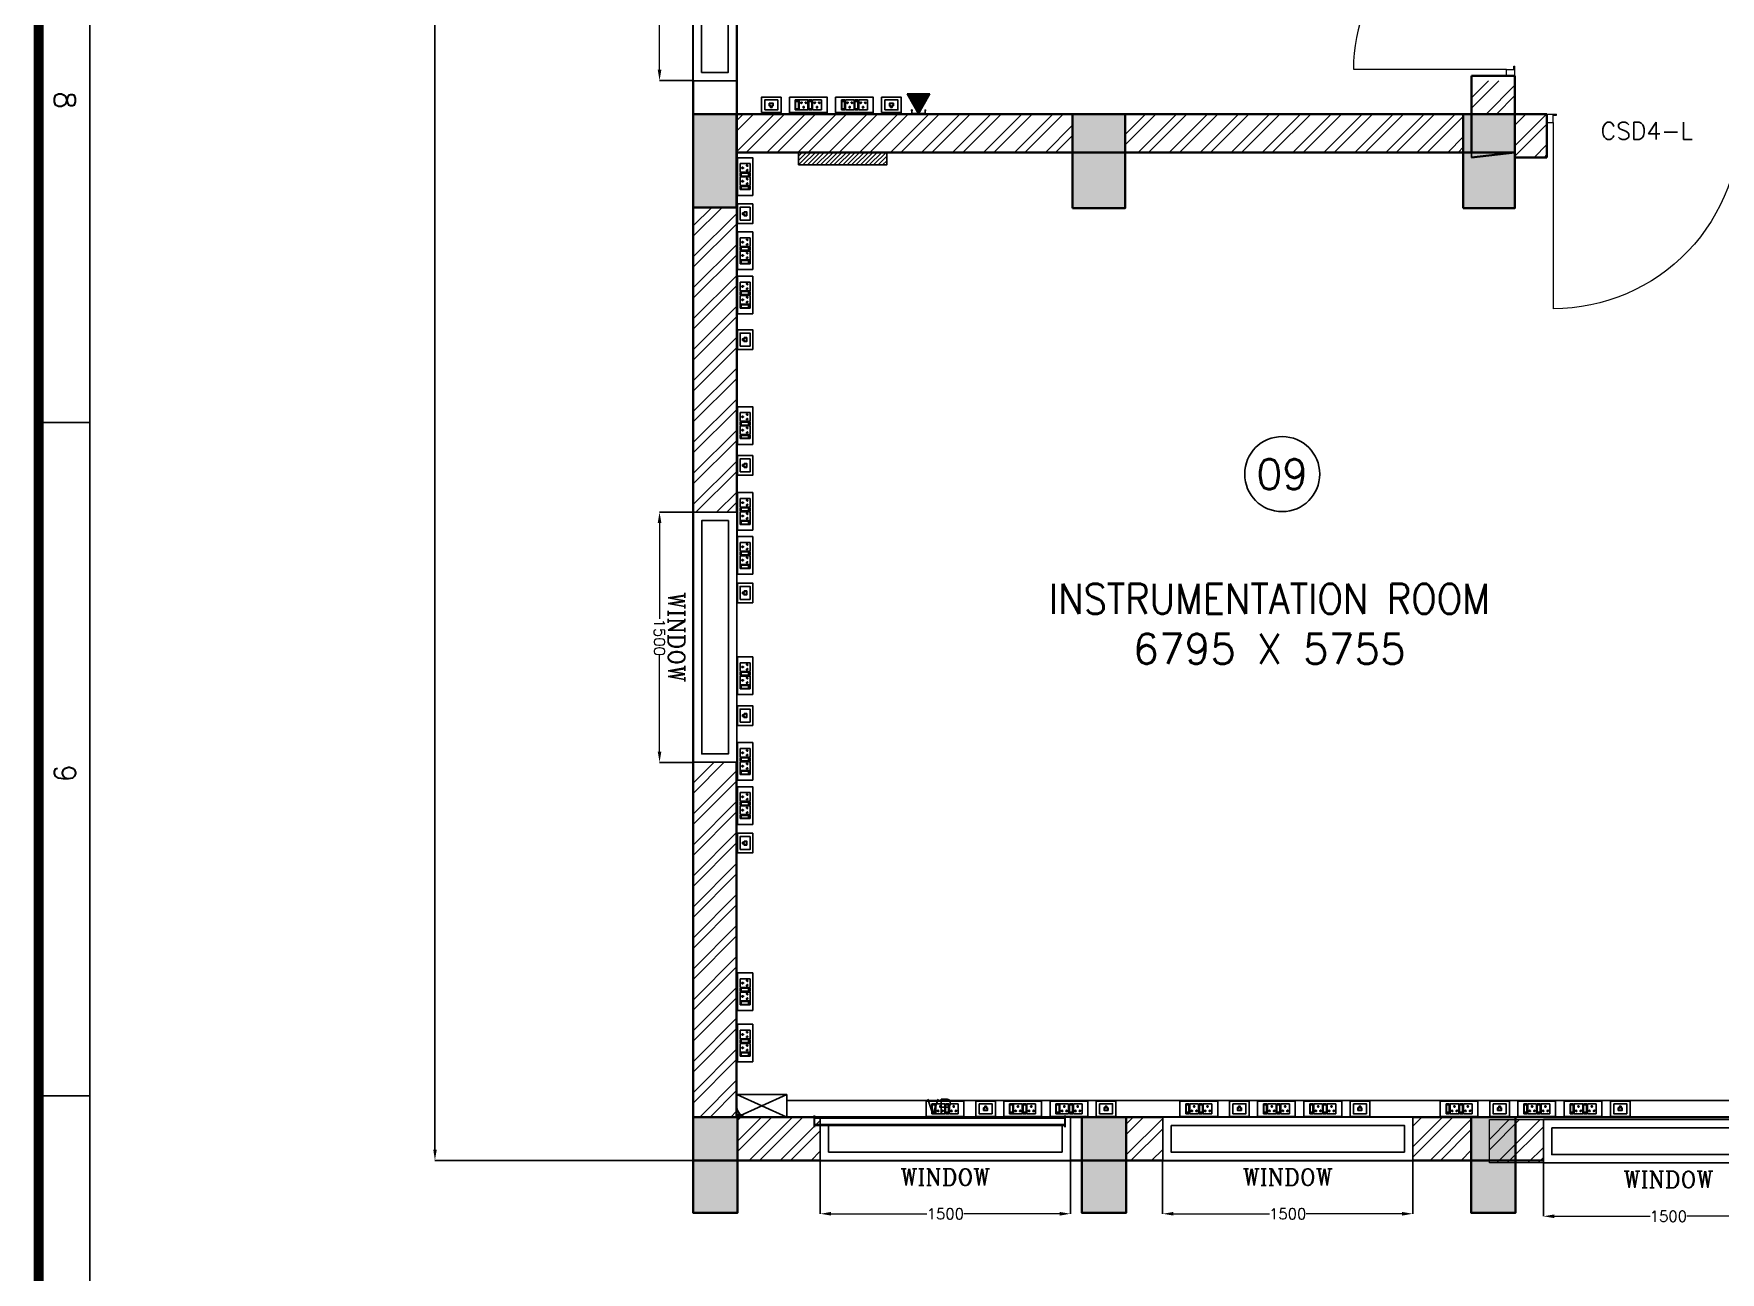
# Model space of a CAD drawing. Extents: x -52083 to 49512, y -145230 to 20224.
# Drawn here: x 15169 to 25283, y -20659 to -13232 of the extents above; entities that cross this region are included whole.
import ezdxf
from ezdxf.enums import TextEntityAlignment as Align

# ---------------------------------------------------------------- set-up
doc = ezdxf.new("R2010")
doc.units = 0
doc.header["$LTSCALE"] = 0.5
doc.header["$MEASUREMENT"] = 0
doc.header["$PDMODE"] = 32
for name, color, linetype, lineweight in [('1050x2100 Door', 6, 'Continuous', 5), ('1200x2100 Door', 5, 'Continuous', 5), ('Ahlada Coving', 3, 'Continuous', 5), ('COL', 1, 'Continuous', 35), ('DIM', 3, 'Continuous', 5), ('Hatch-1', 8, 'Continuous', 5), ('Sa-Block Text', 7, 'Continuous', 18), ('wall-1', 7, 'Continuous', 35)]:
    doc.layers.add(name, color=color, linetype=linetype, lineweight=lineweight)
for name, color, linetype in [('Asbuilt', 7, 'Continuous'), ('Partation', 7, 'Continuous'), ('PDF_Text', 5, 'Continuous'), ('SA-6MRP', 1, 'Continuous'), ('SA-6MUP', 223, 'Continuous'), ('SA-FUR', 3, 'Continuous'), ('SA-Lan', 3, 'Continuous'), ('SA-Voice', 5, 'Continuous'), ('TITLE', 7, 'Continuous'), ('View Panle', 6, 'Continuous')]:
    doc.layers.add(name, color=color, linetype=linetype)
doc.styles.add('RomanS', font='romans.shx')
doc.styles.get("Standard").update_dxf_attribs({"font": 'romans.shx'})
doc.dimstyles.new('Sa-dim', dxfattribs={"dimtxt": 65, "dimasz": 65, "dimexe": 0, "dimexo": 0, "dimtad": 0, "dimdec": 0, "dimdsep": 46, "dimtxsty": 'Standard', "dimcen": 0, "dimclrd": 256, "dimclre": 7, "dimclrt": 1, "dimadec": 0, "dimazin": 0, "dimtfac": 1, "dimtdec": 0, "dimtmove": 0, "dimatfit": 3, "dimfxl": 1, "dimlwd": -1, "dimarcsym": 0})
pattern_1 = [(45, (71188.27, 2e-13), (-92.80777, 92.80777), []), (45, (71250.15, 2e-13), (-92.80777, 92.80777), [])]

# ---------------------------------------------------------------- blocks, each defined once
blk = doc.blocks.new('*U109')
at = {"color": 5}
blk.add_wipeout([(50, 400), (50, 240), (1450, 240), (1450, 400)], dxfattribs=at)
blk.add_wipeout([(0, 450), (0, 190), (1500, 190), (1500, 450)], dxfattribs=at)
for points in [[(0, 450), (0, 190), (1500, 190), (1500, 450)], [(50, 400), (50, 240), (1450, 240), (1450, 400)]]:
    blk.add_lwpolyline(points, close=True, dxfattribs=at)
blk = doc.blocks.new('*D851')
at = {"layer": 'Defpoints', "color": 0}
for p in [(19886, -19988), (21386, -19988), (21386, -20308)]:
    blk.add_point(p, dxfattribs=at)
at = {"layer": 'DIM', "color": 7, "lineweight": -2}
for p, q in [((19886, -19988), (19886, -20308)), ((21386, -19988), (21386, -20308))]:
    blk.add_line(p, q, dxfattribs=at)
at = {"layer": 'DIM'}
for p, q in [((19951, -20308), (20525, -20308)), ((21321, -20308), (20746, -20308))]:
    blk.add_line(p, q, dxfattribs=at)
for points in [[(19951, -20297), (19951, -20319), (19886, -20308)], [(21321, -20297), (21321, -20319), (21386, -20308)]]:
    blk.add_solid(points, dxfattribs=at)
at = {"layer": 'DIM', "color": 1, "insert": (20636, -20308), "char_height": 65, "attachment_point": 5}
blk.add_mtext('1500', dxfattribs=at)
blk = doc.blocks.new('*D852')
at = {"layer": 'Defpoints', "color": 0}
for p in [(21939, -19988), (23439, -19988), (23439, -20308)]:
    blk.add_point(p, dxfattribs=at)
at = {"layer": 'DIM', "color": 7, "lineweight": -2}
for p, q in [((21939, -19988), (21939, -20308)), ((23439, -19988), (23439, -20308))]:
    blk.add_line(p, q, dxfattribs=at)
at = {"layer": 'DIM'}
for p, q in [((22004, -20308), (22579, -20308)), ((23374, -20308), (22800, -20308))]:
    blk.add_line(p, q, dxfattribs=at)
for points in [[(22004, -20297), (22004, -20319), (21939, -20308)], [(23374, -20297), (23374, -20319), (23439, -20308)]]:
    blk.add_solid(points, dxfattribs=at)
at = {"layer": 'DIM', "color": 1, "insert": (22689, -20308), "char_height": 65, "attachment_point": 5}
blk.add_mtext('1500', dxfattribs=at)
blk = doc.blocks.new('*D859')
at = {"layer": 'Defpoints', "color": 0}
for p in [(18922, -16101), (19125, -16101), (19125, -17601)]:
    blk.add_point(p, dxfattribs=at)
at = {"layer": 'DIM', "color": 7, "lineweight": -2}
for p, q in [((19125, -16101), (18922, -16101)), ((19125, -17601), (18922, -17601))]:
    blk.add_line(p, q, dxfattribs=at)
at = {"layer": 'DIM'}
for p, q in [((18922, -16166), (18922, -16740)), ((18922, -17536), (18922, -16961))]:
    blk.add_line(p, q, dxfattribs=at)
for points in [[(18911, -16166), (18933, -16166), (18922, -16101)], [(18911, -17536), (18933, -17536), (18922, -17601)]]:
    blk.add_solid(points, dxfattribs=at)
at = {"layer": 'DIM', "color": 1, "insert": (18922, -16851), "char_height": 65, "attachment_point": 5, "rotation": 270}
blk.add_mtext('1500', dxfattribs=at)
blk = doc.blocks.new('*D860')
at = {"layer": 'Defpoints', "color": 0}
for p in [(18922, -12013), (19124, -12013), (19124, -13513)]:
    blk.add_point(p, dxfattribs=at)
at = {"layer": 'DIM', "color": 7, "lineweight": -2}
for p, q in [((19124, -12013), (18922, -12013)), ((19124, -13513), (18922, -13513))]:
    blk.add_line(p, q, dxfattribs=at)
at = {"layer": 'DIM'}
for p, q in [((18922, -12078), (18922, -12653)), ((18922, -13448), (18922, -12874))]:
    blk.add_line(p, q, dxfattribs=at)
for points in [[(18911, -12078), (18933, -12078), (18922, -12013)], [(18911, -13448), (18933, -13448), (18922, -13513)]]:
    blk.add_solid(points, dxfattribs=at)
at = {"layer": 'DIM', "color": 1, "insert": (18922, -12763), "char_height": 65, "attachment_point": 5, "rotation": 270}
blk.add_mtext('1500', dxfattribs=at)
blk = doc.blocks.new('*D864')
at = {"layer": 'Defpoints', "color": 0}
for p in [(24222, -20003), (25722, -20003), (25722, -20323)]:
    blk.add_point(p, dxfattribs=at)
at = {"layer": 'DIM', "color": 7, "lineweight": -2}
for p, q in [((24222, -20003), (24222, -20323)), ((25722, -20003), (25722, -20323))]:
    blk.add_line(p, q, dxfattribs=at)
at = {"layer": 'DIM'}
for p, q in [((24287, -20323), (24862, -20323)), ((25657, -20323), (25083, -20323))]:
    blk.add_line(p, q, dxfattribs=at)
for points in [[(24287, -20312), (24287, -20334), (24222, -20323)], [(25657, -20312), (25657, -20334), (25722, -20323)]]:
    blk.add_solid(points, dxfattribs=at)
at = {"layer": 'DIM', "color": 1, "insert": (24972, -20323), "char_height": 65, "attachment_point": 5}
blk.add_mtext('1500', dxfattribs=at)
blk = doc.blocks.new('SD 1200x2100')
at = {"layer": '1200x2100 Door'}
for p, q in [((289771, 46662), (289771, 46712)), ((289771, 46712), (289829, 46712)), ((289771, 46662), (289771, 46712)), ((289771, 46662), (289809, 46662)), ((289809, 46662), (289809, 46705)), ((289809, 46705), (289829, 46705)), ((289829, 46705), (289829, 46712)), ((290971, 46712), (290913, 46712)), ((290913, 46705), (290913, 46712)), ((290933, 46705), (290913, 46705)), ((290933, 46662), (290933, 46705)), ((290971, 46662), (290933, 46662)), ((290933, 46662), (290933, 45544)), ((290971, 46662), (290971, 46712))]:
    blk.add_line(p, q, dxfattribs=at)
blk.add_arc((290933, 46662), 1118, 177.4426, 270, dxfattribs=at)
blk = doc.blocks.new('1050x2100')
at = {"layer": '1050x2100 Door'}
for p, q in [((289972, 46662), (289972, 46712)), ((289972, 46712), (290030, 46712)), ((289972, 46662), (289972, 46712)), ((289972, 46662), (290010, 46662)), ((290010, 46662), (290010, 46705)), ((290010, 46705), (290030, 46705)), ((290030, 46705), (290030, 46712)), ((291022, 46712), (290964, 46712)), ((290964, 46705), (290964, 46712)), ((290984, 46705), (290964, 46705)), ((290984, 46662), (290984, 46705)), ((291022, 46662), (290984, 46662)), ((290984, 46662), (290984, 45744)), ((291022, 46662), (291022, 46712))]:
    blk.add_line(p, q, dxfattribs=at)
blk.add_arc((290976, 46703), 959, 179.4701, 270.4563, dxfattribs=at)
blk = doc.blocks.new('vp')
at = {"layer": 'View Panle'}
blk.add_lwpolyline([(-750, 0), (750, 0), (750, 50), (-750, 50), (-750, 0), (-750, 6), (750, 6), (750, 44), (-750, 44)], dxfattribs=at)
at = {"layer": 'View Panle', "color": 7, "style": 'RomanS'}
blk.add_text('VP', height=90, rotation=359.9977, dxfattribs=at).set_placement((-75, 67))
blk = doc.blocks.new('A010004 Mezz.F. Layout Plan$0$b & c')
at = {"layer": 'Ahlada Coving', "color": 3}
for p, q in [((-4.1, 40.9), (-5.7, 42.5)), ((-2.7, 7.8), (-3.7, 7.8)), ((-3.7, 7.8), (-2.7, 6)), ((4.9, 15.3), (-2.7, 7.8)), ((-2.7, 6), (5.7, 14.4)), ((8.7, 11.4), (0.3, 3)), ((0.3, 3), (2.1, 2)), ((2.1, 3), (9.7, 10.6)), ((2.1, 2), (2.1, 3)), ((36.9, 0), (35.3, 1.6))]:
    blk.add_line(p, q, dxfattribs=at)
blk.add_lwpolyline([(-5.7, 30.7), (-5.7, 5.7), (0, 0), (25, 0), (22.8, 1.5), (13.2, 1.5), (3.6, 4.5), (3.6, 1.5), (0.6, 1.5), (-4.2, 6.3), (-4.2, 9.3), (-1.2, 9.3), (-4.2, 18.9), (-4.2, 28.4), (-5.7, 30.7)], dxfattribs=at)
for radius, start, end in [(44, 181.95475, 220.59761), (42.5, 184.1661, 265.90598), (44, 222.22858, 227.77458), (44, 229.40556, 268.11195)]:
    blk.add_arc((38.3, 44), radius, start, end, dxfattribs=at)
blk = doc.blocks.new('A$Ca55ee631')
at = {"layer": 'SA-FUR', "color": 1}
for p, q in [((0, 0), (135, 300)), ((0, 300), (135, 0))]:
    blk.add_line(p, q, dxfattribs=at)
blk.add_lwpolyline([(0, 0), (135, 0), (135, 300), (0, 300)], close=True, dxfattribs=at)
blk = doc.blocks.new('*U132')
for points in [[(-59, 46), (59, 46), (59, -46), (-59, -46)], [(-39, 30), (39, 30), (39, -30), (-39, -30)], [(12, 6), (5, 6), (5, 15), (-5, 15), (-5, 6), (-12, 6), (-12, -10), (12, -10)], [(11, 4), (4, 4), (4, 13), (-4, 13), (-4, 4), (-11, 4), (-11, -9), (11, -9)]]:
    blk.add_lwpolyline(points, close=True)
at = {"layer": 'Sa-Block Text', "flags": 1}
for tag, p in [('PROJECTNAME', (15, 671)), ('FLOOR', (15, 581)), ('LABNAME', (15, 472)), ('ITEMNO:', (15, 374))]:
    blk.add_attdef(tag, text='', height=65, dxfattribs=at).set_placement(p, align=Align.MIDDLE_CENTER)
at = {"layer": 'Sa-Block Text'}
blk.add_attdef('CATALOGUE', text='', height=65, dxfattribs=at).set_placement((15, 223), align=Align.MIDDLE_CENTER)
blk = doc.blocks.new('*U130')
for p, q in [((-78, 30), (-78, -30)), ((-78, 30), (-78, -30)), ((-57, 30), (-78, 30)), ((-78, 30), (-57, 30)), ((-76, 23), (-76, -23)), ((-59, 23), (-76, 23)), ((-59, -23), (-59, 23)), ((-57, -30), (-57, 30)), ((-54, 30), (-2, 30)), ((-54, -30), (-54, 30)), ((-2, 30), (-2, -30)), ((2, 30), (2, -30)), ((2, 30), (2, -30)), ((22, 30), (2, 30)), ((2, 30), (22, 30)), ((3, 23), (3, -23)), ((21, 23), (3, 23)), ((21, -23), (21, 23)), ((22, -30), (22, 30)), ((26, -30), (26, 30)), ((26, 30), (78, 30)), ((78, 30), (78, -30)), ((-78, -30), (-57, -30)), ((-76, -21), (-59, -21)), ((-76, -23), (-59, -23)), ((-2, -30), (-54, -30)), ((2, -30), (22, -30)), ((3, -21), (21, -21)), ((3, -23), (21, -23)), ((78, -30), (26, -30))]:
    blk.add_line(p, q)
blk.add_lwpolyline([(-113, -46), (113, -46), (113, 46), (-113, 46)], close=True)
for centre, radius, start, end in [((-28, 15), 4.06, 307.1584, 232.8416), ((-28, 11), 2.59, 161.4031, 18.5969), ((52, 15), 4.06, 307.1584, 232.8416), ((52, 11), 2.59, 161.4031, 18.5969), ((-43, -12), 3.5, 5.2689, 272.51), ((-40, -14), 2.82, 202.6838, 75.0951), ((-16, -14), 2.82, 104.9049, 337.3162), ((-13, -12), 3.5, 267.49, 174.7311), ((37, -12), 3.5, 5.2689, 272.51), ((40, -14), 2.82, 202.6838, 75.0951), ((64, -14), 2.82, 104.9049, 337.3162), ((67, -12), 3.5, 267.49, 174.7311)]:
    blk.add_arc(centre, radius, start, end)
at = {"layer": 'Sa-Block Text', "flags": 1}
for tag, p in [('PROJECTNAME', (15, 619)), ('FLOOR', (15, 530)), ('LABNAME', (15, 420)), ('ITEMNO:', (15, 323))]:
    blk.add_attdef(tag, text='', height=65, dxfattribs=at).set_placement(p, align=Align.MIDDLE_CENTER)
at = {"layer": 'Sa-Block Text'}
blk.add_attdef('CATALOGUE', text='', height=65, dxfattribs=at).set_placement((15, 174), align=Align.MIDDLE_CENTER)
blk = doc.blocks.new('*U131')
at = {"ltscale": 300}
for p, q in [((-78, 30), (-78, -30)), ((-78, 30), (-78, -30)), ((-57, 30), (-78, 30)), ((-78, 30), (-57, 30)), ((-76, 23), (-76, -23)), ((-59, 23), (-76, 23)), ((-59, -23), (-59, 23)), ((-57, -30), (-57, 30)), ((-54, 30), (-2, 30)), ((-54, -30), (-54, 30)), ((-2, 30), (-2, -30)), ((2, 30), (2, -30)), ((2, 30), (2, -30)), ((22, 30), (2, 30)), ((2, 30), (22, 30)), ((3, 23), (3, -23)), ((21, 23), (3, 23)), ((21, -23), (21, 23)), ((22, -30), (22, 30)), ((26, -30), (26, 30)), ((26, 30), (78, 30)), ((78, 30), (78, -30)), ((-78, -30), (-57, -30)), ((-76, -21), (-59, -21)), ((-76, -23), (-59, -23)), ((-2, -30), (-54, -30)), ((2, -30), (22, -30)), ((3, -21), (21, -21)), ((3, -23), (21, -23)), ((78, -30), (26, -30))]:
    blk.add_line(p, q, dxfattribs=at)
blk.add_lwpolyline([(-113, -46), (113, -46), (113, 46), (-113, 46)], close=True, dxfattribs=at)
for centre, radius, start, end in [((-28, 15), 4.06, 307.1584, 232.8416), ((-28, 11), 2.59, 161.4031, 18.5969), ((52, 15), 4.06, 307.1584, 232.8416), ((52, 11), 2.59, 161.4031, 18.5969), ((-43, -12), 3.5, 5.2689, 272.51), ((-40, -14), 2.82, 202.6838, 75.0951), ((-16, -14), 2.82, 104.9049, 337.3162), ((-13, -12), 3.5, 267.49, 174.7311), ((37, -12), 3.5, 5.2689, 272.51), ((40, -14), 2.82, 202.6838, 75.0951), ((64, -14), 2.82, 104.9049, 337.3162), ((67, -12), 3.5, 267.49, 174.7311)]:
    blk.add_arc(centre, radius, start, end, dxfattribs=at)
at = {"layer": 'Sa-Block Text', "flags": 1}
for tag, p in [('PROJECTNAME', (102, 776)), ('FLOOR', (102, 686)), ('LABNAME', (102, 577)), ('ITEMNO:', (102, 480))]:
    blk.add_attdef(tag, text='', height=65, dxfattribs=at).set_placement(p, align=Align.MIDDLE_CENTER)
at = {"layer": 'Sa-Block Text'}
blk.add_attdef('CATALOGUE', text='', height=65, dxfattribs=at).set_placement((102, 361), align=Align.MIDDLE_CENTER)
blk = doc.blocks.new('*U587')
at = {"ltscale": 30}
h = blk.add_hatch(dxfattribs=at)
h.set_pattern_fill('ANSI31', color=256, scale=1.368807, angle=0.1071, style=0)
h.set_pattern_definition([(45.107, (-67.5, -58.507), (-3.0788, 3.06731), [])])
h.paths.add_polyline_path([(-68, -59), (0, 61), (68, -59)])
for p, q in [((-68, -59), (0, 61)), ((0, 61), (68, -59)), ((68, -59), (-68, -59))]:
    blk.add_line(p, q, dxfattribs=at)
at = {"linetype": 'Continuous', "ltscale": 12}
blk.add_line((-41, 60), (40, 60), dxfattribs=at)
at = {"ltscale": 12}
for p, q in [((-41, 60), (-41, 42)), ((40, 60), (40, 42))]:
    blk.add_line(p, q, dxfattribs=at)
at = {"ltscale": 30, "const_width": 6.84}
for points in [[(-44, 40, 1), (-37, 40, 1)], [(37, 40, 1), (44, 40, 1)]]:
    blk.add_lwpolyline(points, format="xyb", close=True, dxfattribs=at)
blk = doc.blocks.new('*U592')
at = {"ltscale": 300}
for p, q in [((-78, 30), (-78, -30)), ((-78, 30), (-78, -30)), ((-57, 30), (-78, 30)), ((-78, 30), (-57, 30)), ((-76, 23), (-76, -23)), ((-59, 23), (-76, 23)), ((-59, -23), (-59, 23)), ((-57, -30), (-57, 30)), ((-54, 30), (-2, 30)), ((-54, -30), (-54, 30)), ((-2, 30), (-2, -30)), ((2, 30), (2, -30)), ((2, 30), (2, -30)), ((22, 30), (2, 30)), ((2, 30), (22, 30)), ((3, 23), (3, -23)), ((21, 23), (3, 23)), ((21, -23), (21, 23)), ((22, -30), (22, 30)), ((26, -30), (26, 30)), ((26, 30), (78, 30)), ((78, 30), (78, -30)), ((-78, -30), (-57, -30)), ((-76, -21), (-59, -21)), ((-76, -23), (-59, -23)), ((-2, -30), (-54, -30)), ((2, -30), (22, -30)), ((3, -21), (21, -21)), ((3, -23), (21, -23)), ((78, -30), (26, -30))]:
    blk.add_line(p, q, dxfattribs=at)
blk.add_lwpolyline([(-113, -46), (113, -46), (113, 46), (-113, 46)], close=True, dxfattribs=at)
for centre, radius, start, end in [((-28, 15), 4.06, 307.1584, 232.8416), ((-28, 11), 2.59, 161.4031, 18.5969), ((52, 15), 4.06, 307.1584, 232.8416), ((52, 11), 2.59, 161.4031, 18.5969), ((-43, -12), 3.5, 5.2689, 272.51), ((-40, -14), 2.82, 202.6838, 75.0951), ((-16, -14), 2.82, 104.9049, 337.3162), ((-13, -12), 3.5, 267.49, 174.7311), ((37, -12), 3.5, 5.2689, 272.51), ((40, -14), 2.82, 202.6838, 75.0951), ((64, -14), 2.82, 104.9049, 337.3162), ((67, -12), 3.5, 267.49, 174.7311)]:
    blk.add_arc(centre, radius, start, end, dxfattribs=at)
at = {"layer": 'Sa-Block Text', "flags": 1}
for tag, p in [('PROJECTNAME', (102, 776)), ('FLOOR', (102, 686)), ('LABNAME', (102, 577)), ('ITEMNO:', (102, 480))]:
    blk.add_attdef(tag, text='', height=65, dxfattribs=at).set_placement(p, align=Align.MIDDLE_CENTER)
at = {"layer": 'Sa-Block Text'}
blk.add_attdef('CATALOGUE', text='', height=65, dxfattribs=at).set_placement((102, 361), align=Align.MIDDLE_CENTER)
blk = doc.blocks.new('*U593')
for p, q in [((-78, 30), (-78, -30)), ((-78, 30), (-78, -30)), ((-57, 30), (-78, 30)), ((-78, 30), (-57, 30)), ((-76, 23), (-76, -23)), ((-59, 23), (-76, 23)), ((-59, -23), (-59, 23)), ((-57, -30), (-57, 30)), ((-54, 30), (-2, 30)), ((-54, -30), (-54, 30)), ((-2, 30), (-2, -30)), ((2, 30), (2, -30)), ((2, 30), (2, -30)), ((22, 30), (2, 30)), ((2, 30), (22, 30)), ((3, 23), (3, -23)), ((21, 23), (3, 23)), ((21, -23), (21, 23)), ((22, -30), (22, 30)), ((26, -30), (26, 30)), ((26, 30), (78, 30)), ((78, 30), (78, -30)), ((-78, -30), (-57, -30)), ((-76, -21), (-59, -21)), ((-76, -23), (-59, -23)), ((-2, -30), (-54, -30)), ((2, -30), (22, -30)), ((3, -21), (21, -21)), ((3, -23), (21, -23)), ((78, -30), (26, -30))]:
    blk.add_line(p, q)
blk.add_lwpolyline([(-113, -46), (113, -46), (113, 46), (-113, 46)], close=True)
for centre, radius, start, end in [((-28, 15), 4.06, 307.1584, 232.8416), ((-28, 11), 2.59, 161.4031, 18.5969), ((52, 15), 4.06, 307.1584, 232.8416), ((52, 11), 2.59, 161.4031, 18.5969), ((-43, -12), 3.5, 5.2689, 272.51), ((-40, -14), 2.82, 202.6838, 75.0951), ((-16, -14), 2.82, 104.9049, 337.3162), ((-13, -12), 3.5, 267.49, 174.7311), ((37, -12), 3.5, 5.2689, 272.51), ((40, -14), 2.82, 202.6838, 75.0951), ((64, -14), 2.82, 104.9049, 337.3162), ((67, -12), 3.5, 267.49, 174.7311)]:
    blk.add_arc(centre, radius, start, end)
at = {"layer": 'Sa-Block Text', "flags": 1}
for tag, p in [('PROJECTNAME', (15, 619)), ('FLOOR', (15, 530)), ('LABNAME', (15, 420)), ('ITEMNO:', (15, 323))]:
    blk.add_attdef(tag, text='', height=65, dxfattribs=at).set_placement(p, align=Align.MIDDLE_CENTER)
at = {"layer": 'Sa-Block Text'}
blk.add_attdef('CATALOGUE', text='', height=65, dxfattribs=at).set_placement((15, 174), align=Align.MIDDLE_CENTER)
blk = doc.blocks.new('*U594')
for points in [[(-59, 46), (59, 46), (59, -46), (-59, -46)], [(-39, 30), (39, 30), (39, -30), (-39, -30)], [(12, 6), (5, 6), (5, 15), (-5, 15), (-5, 6), (-12, 6), (-12, -10), (12, -10)], [(11, 4), (4, 4), (4, 13), (-4, 13), (-4, 4), (-11, 4), (-11, -9), (11, -9)]]:
    blk.add_lwpolyline(points, close=True)
at = {"layer": 'Sa-Block Text', "flags": 1}
for tag, p in [('PROJECTNAME', (15, 671)), ('FLOOR', (15, 581)), ('LABNAME', (15, 472)), ('ITEMNO:', (15, 374))]:
    blk.add_attdef(tag, text='', height=65, dxfattribs=at).set_placement(p, align=Align.MIDDLE_CENTER)
at = {"layer": 'Sa-Block Text'}
blk.add_attdef('CATALOGUE', text='', height=65, dxfattribs=at).set_placement((15, 223), align=Align.MIDDLE_CENTER)
blk = doc.blocks.new('A$C054a1436')
at = {"color": 1}
blk.add_circle((225, 225), 225, dxfattribs=at)
blk.add_attdef('T1', text='', height=180).set_placement((225, 225), align=Align.MIDDLE_CENTER)
blk = doc.blocks.new('A$C66962185')
at = {"layer": 'TITLE'}
for p, q in [((203723, -139882), (1210, -139882)), ((136651, -141178), (136651, -139882)), ((153743, -141178), (153743, -139882))]:
    blk.add_line(p, q, dxfattribs=at)
at = {"layer": 'TITLE', "const_width": 250}
blk.add_lwpolyline([(205020, 0), (205020, -141178), (0, -141178), (0, 0)], close=True, dxfattribs=at)
at = {"layer": 'TITLE', "style": 'RomanS'}
for s, p in [('8', (128470, -140511)), ('9', (145562, -140511))]:
    blk.add_text(s, height=537, dxfattribs=at).set_placement(p, align=Align.MIDDLE)
blk = doc.blocks.new('*D885')
at = {"color": 7, "lineweight": -2}
for p, q in [((19087, 14774), (17575, 14774)), ((19124, -19988), (17575, -19988))]:
    blk.add_line(p, q, dxfattribs=at)
for p, q in [((17575, 14709), (17575, -2461)), ((17575, -19923), (17575, -2753))]:
    blk.add_line(p, q)
for points in [[(17565, 14709), (17586, 14709), (17575, 14774)], [(17565, -19923), (17586, -19923), (17575, -19988)]]:
    blk.add_solid(points)
at = {"layer": 'Defpoints', "color": 0}
for p in [(19087, 14774), (17575, -19988), (19124, -19988)]:
    blk.add_point(p, dxfattribs=at)
at = {"color": 1, "insert": (17575, -2607), "char_height": 65, "attachment_point": 5, "rotation": 90}
blk.add_mtext('34762', dxfattribs=at)

msp = doc.modelspace()

# ---------------------------------------------------------------- hatches: boundary and pattern name
at = {"layer": 'COL'}
h = msp.add_hatch(color=256, dxfattribs=at)
h.dxf.hatch_style = 1
h.paths.add_polyline_path([(19384, -13713.3), (19124, -13713.3), (19124, -14273.3), (19384, -14273.3)])
h = msp.add_hatch(color=256, dxfattribs=at)
h.dxf.hatch_style = 1
h.paths.add_polyline_path([(21714, -13713.3), (21399, -13713.3), (21399, -14278.3), (21714, -14278.3)])
h = msp.add_hatch(color=256, dxfattribs=at)
h.dxf.hatch_style = 1
h.paths.add_polyline_path([(24051, -13713.3), (23741, -13713.3), (23741, -14278.3), (24051, -14278.3)])
h = msp.add_hatch(color=256, dxfattribs=at)
h.dxf.hatch_style = 1
h.paths.add_polyline_path([(19389, -19728.3), (19124, -19728.3), (19124, -20303.3), (19389, -20303.3)])
h = msp.add_hatch(color=256, dxfattribs=at)
h.dxf.hatch_style = 1
h.paths.add_polyline_path([(21720, -19728.3), (21455, -19728.3), (21455, -20303.3), (21720, -20303.3)])
h = msp.add_hatch(color=256, dxfattribs=at)
h.dxf.hatch_style = 1
h.paths.add_polyline_path([(24055, -19728.3), (23790, -19728.3), (23790, -20303.3), (24055, -20303.3)])
at = {"layer": 'Hatch-1'}
h = msp.add_hatch(dxfattribs=at)
h.set_pattern_fill('ANSI32,_O', color=256, scale=350)
h.set_pattern_definition(pattern_1)
h.paths.add_polyline_path([(24051, -13513.3), (23791, -13513.3), (23791, -13713.3), (24051, -13713.3)])
h = msp.add_hatch(dxfattribs=at)
h.set_pattern_fill('ANSI32,_O', color=256, scale=350)
h.set_pattern_definition(pattern_1)
h.paths.add_polyline_path([(21399, -13713.3), (19385.3, -13713.3), (19385.3, -13943.3), (21399, -13943.3)])
h = msp.add_hatch(dxfattribs=at)
h.set_pattern_fill('ANSI32,_O', color=256, scale=350)
h.set_pattern_definition(pattern_1)
h.paths.add_polyline_path([(23741, -13713.3), (21714, -13713.3), (21714, -13943.3), (23741, -13943.3)])
h = msp.add_hatch(dxfattribs=at)
h.set_pattern_fill('ANSI32,_O', color=256, scale=350)
h.set_pattern_definition([(45, (-60236.36, 2e-13), (-92.80777, 92.80777), []), (45, (-60174.49, 2e-13), (-92.80777, 92.80777), [])])
h.paths.add_polyline_path([(24243, -13713.3), (24051, -13713.3), (24051, -13973.3), (24243, -13973.3)])
at = {"layer": 'SA-FUR'}
h = msp.add_hatch(dxfattribs=at)
h.set_pattern_fill('ANSI31', color=6, scale=150)
h.set_pattern_definition([(45, (71188.275, 2e-13), (-13.258252, 13.258252), [])])
h.paths.add_polyline_path([(19754.5, -14018.3), (20284, -14018.3), (20284, -13943.3), (19754.5, -13943.3)])

# ---------------------------------------------------------------- linework, layer by layer
msp.add_line((22584, -19728.3, 2637.8), (19384, -19728.3, 2637.8))
at = {"layer": 'Asbuilt'}
msp.add_line((23791, -13483.3, 2637.8), (23791, -13973.3, 2637.8), dxfattribs=at)
at = {"layer": 'COL'}
msp.add_line((23791, -13973.3, 2637.8), (24051, -13943.3, 2637.8), dxfattribs=at)
at = {"layer": 'COL', "elevation": 2637.8}
for points in [[(19124, -13713.3), (19384, -13713.3), (19384, -14273.3), (19124, -14273.3)], [(21399, -14278.3), (21714, -14278.3), (21714, -13713.3), (21399, -13713.3)], [(23741, -14278.3), (24051, -14278.3), (24051, -13713.3), (23741, -13713.3)], [(19124, -19728.3), (19389, -19728.3), (19389, -20303.3), (19124, -20303.3)], [(21455, -19728.3), (21720, -19728.3), (21720, -20303.3), (21455, -20303.3)], [(23790, -19728.3), (24055, -19728.3), (24055, -20303.3), (23790, -20303.3)]]:
    msp.add_lwpolyline(points, close=True, dxfattribs=at)
at = {"layer": 'Hatch-1', "elevation": 2637.8}
for points in [[(21399, -13713.3), (19385.3, -13713.3), (19385.3, -13943.3), (21399, -13943.3)], [(23741, -13713.3), (21714, -13713.3), (21714, -13943.3), (23741, -13943.3)]]:
    msp.add_lwpolyline(points, close=True, dxfattribs=at)
at = {"layer": 'SA-FUR', "color": 7, "elevation": 2637.8}
msp.add_lwpolyline([(19754.5, -14018.3), (20284, -14018.3), (20284, -13943.3), (19754.5, -13943.3)], close=True, dxfattribs=at)
at = {"layer": 'wall-1', "color": 7}
for p, q in [((23791, -13483.3, 2637.8), (24051, -13483.3, 2637.8)), ((23791, -13713.3, 2637.8), (19385.3, -13713.3, 2637.8)), ((24243, -13713.3, 2637.8), (24051, -13713.3, 2637.8)), ((24243, -13713.3, 2637.8), (24243, -13973.3, 2637.8)), ((23791, -13943.3, 2637.8), (19385.3, -13943.3, 2637.8)), ((24051, -13973.3, 2637.8), (24243, -13973.3, 2637.8))]:
    msp.add_line(p, q, dxfattribs=at)
at = {"layer": 'wall-1', "color": 7, "elevation": 2637.8}
msp.add_lwpolyline([(19386.9, -5873.3), (19124, -5873.3), (19124, -19728.3), (19384, -19728.3)], close=True, dxfattribs=at)
for points in [[(23791, -13483.3), (23791, -13943.3), (24051, -13943.3), (24051, -13483.3)], [(24243, -13713.3), (24051, -13713.3), (24051, -13973.3), (24243, -13973.3)]]:
    msp.add_lwpolyline(points, dxfattribs=at)
at = {"layer": 'wall-1', "elevation": 2637.8}
msp.add_lwpolyline([(41736, -19988.3), (19124, -19988.3), (19124, -19728.3), (41736, -19728.3)], close=True, dxfattribs=at)

# ---------------------------------------------------------------- block references
ref = msp.add_blockref('A$C054a1436', (22430.9, -16097.5, 2637.8))
ref.add_attrib('T1', '09', dxfattribs={"color": 1, "height": 180}).set_placement((22655.9, -15872.5, 2637.8), align=Align.MIDDLE_CENTER)
at = {"layer": '1050x2100 Door', "rotation": 270}
msp.add_blockref('1050x2100', (-22660.7, 277538.6, 2637.8), dxfattribs=at)
at = {"layer": '1200x2100 Door', "xscale": -1}
msp.add_blockref('SD 1200x2100', (315214.1, -60425.1, 2637.8), dxfattribs=at)
at = {"layer": 'Ahlada Coving', "ltscale": 500, "xscale": 1.418185559101403, "yscale": 1.418185559101403, "zscale": 1.418185559101403}
msp.add_blockref('A010004 Mezz.F. Layout Plan$0$b & c', (19392.1, -19728.3, 2637.8), dxfattribs=at)
at = {"layer": 'SA-6MRP', "xscale": -1, "rotation": 180}
msp.add_blockref('*U592', (20090.2, -13658.6, 2637.8), dxfattribs=at)
at = {"layer": 'SA-6MRP', "color": 7, "rotation": 90}
for p in [(19434.5, -14798.9, 2637.8), (19434.5, -15581.3, 2637.8), (19434.5, -19284.8, 2637.8)]:
    msp.add_blockref('*U131', p, dxfattribs=at)
at = {"layer": 'SA-6MRP', "color": 7}
msp.add_blockref('*U131', (23716.8, -19678.3, 2637.8), dxfattribs=at)
at = {"layer": 'SA-6MUP', "xscale": -1, "rotation": 180}
msp.add_blockref('*U593', (19814.2, -13658.6, 2637.8), dxfattribs=at)
at = {"layer": 'SA-6MUP', "color": 7, "rotation": 90}
for p in [(19434.5, -14088.6, 2637.8), (19434.5, -14533.3, 2637.8), (19434.5, -17860.1, 2637.8), (19434.5, -18976.3, 2637.8)]:
    msp.add_blockref('*U130', p, dxfattribs=at)
at = {"layer": 'SA-FUR', "color": 1, "rotation": 90}
msp.add_blockref('A$Ca55ee631', (19684.5, -19728.3, 2637.8), dxfattribs=at)
at = {"layer": 'SA-Lan', "xscale": -1, "rotation": 180}
for p in [(19591.8, -13658.6, 2637.8), (20312.6, -13658.6, 2637.8)]:
    msp.add_blockref('*U594', p, dxfattribs=at)
at = {"layer": 'SA-Lan', "color": 7, "rotation": 90}
for p in [(19434.5, -14310.9, 2637.8), (19434.5, -15065.9, 2637.8), (19434.5, -15820.7, 2637.8), (19434.5, -18085.1, 2637.8)]:
    msp.add_blockref('*U132', p, dxfattribs=at)
at = {"layer": 'SA-Lan', "color": 7}
for p in [(21599.8, -19678.3, 2637.8), (23959.9, -19678.3, 2637.8)]:
    msp.add_blockref('*U132', p, dxfattribs=at)
at = {"layer": 'SA-Voice', "xscale": -1, "rotation": 180}
msp.add_blockref('*U587', (20475.4, -13651, 2637.8), dxfattribs=at)

# ---------------------------------------------------------------- texts
at = {"layer": '1200x2100 Door', "color": 0, "style": 'RomanS'}
msp.add_text('CSD4-L', height=103.23, dxfattribs=at).set_placement((24566, -13865.9, 2637.8))
at = {"layer": 'PDF_Text', "insert": (22579.6, -16770.2, 2637.8), "char_height": 180, "width": 2953.65, "attachment_point": 5, "style": 'RomanS'}
msp.add_mtext('{\\W0.9;INSTRUMENTATION ROOM\\P\\W1;\\C0;6795 X 5755}', dxfattribs=at)

# ---------------------------------------------------------------- next in the draw order: block references
at = {"rotation": 270}
for p in [(18934, -12013.3, 2637.8), (18934.6, -16100.8, 2637.8)]:
    msp.add_blockref('*U109', p, dxfattribs=at)
for p in [(19885.8, -20178.3, 2637.8), (21939.3, -20178.3, 2637.8), (24222.2, -20192.8, 2637.8)]:
    msp.add_blockref('*U109', p)

# ---------------------------------------------------------------- next in the draw order: hatches: boundary and pattern name
at = {"layer": 'Hatch-1'}
h = msp.add_hatch(dxfattribs=at)
h.set_pattern_fill('ANSI32,_O', color=256, scale=350)
h.set_pattern_definition(pattern_1)
h.paths.add_polyline_path([(19124, -14273.3), (19384.6, -14273.3), (19384.6, -16100.8), (19124, -16100.8)])
h = msp.add_hatch(dxfattribs=at)
h.set_pattern_fill('ANSI32,_O', color=256, scale=350)
h.set_pattern_definition(pattern_1)
h.paths.add_polyline_path([(19124.6, -17600.8), (19384, -17600.8), (19384, -19728.3), (19124.6, -19728.3)])
h = msp.add_hatch(dxfattribs=at)
h.set_pattern_fill('ANSI32,_O', color=256, scale=350)
h.set_pattern_definition(pattern_1)
h.paths.add_polyline_path([(19885.8, -19988.3), (19389, -19988.3), (19389, -19728.3), (19885.8, -19728.3)])
h = msp.add_hatch(dxfattribs=at)
h.set_pattern_fill('ANSI32,_O', color=256, scale=350)
h.set_pattern_definition(pattern_1)
h.paths.add_polyline_path([(21939.3, -19728.3), (21720, -19728.3), (21720, -19988.3), (21939.3, -19988.3)])
h = msp.add_hatch(dxfattribs=at)
h.set_pattern_fill('ANSI32,_O', color=256, scale=350)
h.set_pattern_definition(pattern_1)
h.paths.add_polyline_path([(23790, -19988.3), (23439.3, -19988.3), (23439.3, -19728.3), (23790, -19728.3)])
h = msp.add_hatch(dxfattribs=at)
h.set_pattern_fill('ANSI32,_O', color=256, scale=350)
h.set_pattern_definition([(45, (71031.47, -14.57), (-92.80777, 92.80777), []), (45, (71093.34, -14.57), (-92.80777, 92.80777), [])])
h.paths.add_polyline_path([(24222.2, -20002.8), (23898.2, -20002.8), (23898.2, -19742.8), (24222.2, -19742.8)])

# ---------------------------------------------------------------- next in the draw order: linework, layer by layer
msp.add_line((22978.6, -19728.3, 2637.8), (26178.6, -19728.3, 2637.8))
at = {"color": 1, "elevation": 2637.8}
msp.add_lwpolyline([(19684.5, -19728.3), (25878.2, -19728.3), (25878.2, -19628.3), (19684.5, -19628.3)], close=True, dxfattribs=at)
at = {"layer": 'Hatch-1', "elevation": 2637.8}
for points in [[(19124, -13513.3), (19385.3, -13513.3), (19385.3, -13713.3), (19124, -13713.3)], [(19124, -14273.3), (19384.6, -14273.3), (19384.6, -16100.8), (19124, -16100.8)], [(19885.8, -19988.3), (19389, -19988.3), (19389, -19728.3), (19885.8, -19728.3)], [(21455, -19988.3), (21385.8, -19988.3), (21385.8, -19728.3), (21455, -19728.3)], [(21939.3, -19728.3), (21720, -19728.3), (21720, -19988.3), (21939.3, -19988.3)], [(23790, -19988.3), (23439.3, -19988.3), (23439.3, -19728.3), (23790, -19728.3)], [(24222.2, -20002.8), (23898.2, -20002.8), (23898.2, -19742.8), (24222.2, -19742.8)]]:
    msp.add_lwpolyline(points, close=True, dxfattribs=at)
at = {"layer": 'Partation'}
for p, q in [((19848.8, -19719.2, 2637.8), (19848.8, -19789.2, 2637.8)), ((19851.8, -19719.2, 2637.8), (19851.8, -19789.2, 2637.8)), ((21351.8, -19719.2, 2637.8), (21351.8, -19789.2, 2637.8)), ((21354.8, -19719.2, 2637.8), (21354.8, -19789.2, 2637.8))]:
    msp.add_line(p, q, dxfattribs=at)

# ---------------------------------------------------------------- next in the draw order: block references
at = {"layer": 'SA-6MRP', "color": 7, "rotation": 90}
msp.add_blockref('*U131', (19434.5, -17081.3, 2637.8), dxfattribs=at)
at = {"layer": 'SA-6MRP', "color": 7}
for p in [(20633.8, -19678.3, 2637.8), (22156, -19678.3, 2637.8)]:
    msp.add_blockref('*U131', p, dxfattribs=at)
at = {"layer": 'SA-6MUP', "color": 7, "rotation": 90}
for p in [(19434.5, -16095.8, 2637.8), (19434.5, -16360.1, 2637.8), (19434.5, -17595.8, 2637.8)]:
    msp.add_blockref('*U130', p, dxfattribs=at)
at = {"layer": 'SA-6MUP', "color": 7}
for p in [(21099.3, -19678.3, 2637.8), (21377.4, -19678.3, 2637.8), (22621.5, -19678.3, 2637.8), (22899.6, -19678.3, 2637.8), (24182.3, -19678.3, 2637.8), (24460.4, -19678.3, 2637.8)]:
    msp.add_blockref('*U130', p, dxfattribs=at)
at = {"layer": 'SA-Lan', "color": 7, "rotation": 90}
for p in [(19434.5, -16585.1, 2637.8), (19434.5, -17320.7, 2637.8)]:
    msp.add_blockref('*U132', p, dxfattribs=at)
at = {"layer": 'SA-Lan', "color": 7}
for p in [(20876.9, -19678.3, 2637.8), (22399.1, -19678.3, 2637.8), (23121.9, -19678.3, 2637.8), (24682.8, -19678.3, 2637.8)]:
    msp.add_blockref('*U132', p, dxfattribs=at)
at = {"layer": 'TITLE', "xscale": 0.2362210059282006, "yscale": 0.2362210059282006, "zscale": 0.2362210059282006, "rotation": 270}
msp.add_blockref('A$C66962185', (48547.8, 16717.1, 2637.8), dxfattribs=at)
at = {"layer": 'View Panle'}
msp.add_blockref('vp', (20601.8, -19778.3, 2637.8), dxfattribs=at)

# ---------------------------------------------------------------- next in the draw order: texts
at = {"layer": 'PDF_Text', "insert": (19074.6, -16850.8, 2637.8), "char_height": 100, "attachment_point": 2, "rotation": 270, "style": 'RomanS'}
msp.add_mtext('{\\Fromanc|c0;WINDOW}', dxfattribs=at)
at = {"layer": 'PDF_Text', "char_height": 100, "attachment_point": 2, "style": 'RomanS'}
for insert in [(20635.8, -20038.3, 2637.8), (22689.3, -20038.3, 2637.8), (24972.2, -20052.8, 2637.8)]:
    msp.add_mtext('{\\Fromanc|c0;WINDOW}', dxfattribs=dict(at, insert=insert))

# ---------------------------------------------------------------- next in the draw order: dimensions: what is measured, and where the dimension line sits
at = {"color": 240}
dim = msp.add_linear_dim(base=(17575.4, -19988.3, 2637.8), p1=(19086.9, 14773.7, 2637.8), p2=(19124, -19988.3, 2637.8), angle=90, dimstyle='Sa-dim', dxfattribs=at)
dim.commit()
dim.dimension.update_dxf_attribs({"geometry": '*D885', "text_midpoint": (17575.4, -2607.3, 2637.8)})
at = {"layer": 'DIM', "color": 7}
for base, p1, p2, picture, middle in [((18921.7, -12013.3, 2637.8), (19124, -13513.3, 2637.8), (19124, -12013.3, 2637.8), '*D860', (18921.7, -12763.3, 2637.8)), ((18922.3, -16100.8, 2637.8), (19124.6, -17600.8, 2637.8), (19124.6, -16100.8, 2637.8), '*D859', (18922.3, -16850.8, 2637.8))]:
    dim = msp.add_linear_dim(base=base, p1=p1, p2=p2, angle=90, dimstyle='Sa-dim', dxfattribs=at)
    dim.commit()
    dim.dimension.update_dxf_attribs({"geometry": picture, "text_midpoint": middle, "text_rotation": 270})
for base, p1, p2, picture, middle in [((21385.8, -20308.2, 2637.8), (19885.8, -19988.3, 2637.8), (21385.8, -19988.3, 2637.8), '*D851', (20635.8, -20308.2, 2637.8)), ((23439.3, -20308.2, 2637.8), (21939.3, -19988.3, 2637.8), (23439.3, -19988.3, 2637.8), '*D852', (22689.3, -20308.2, 2637.8)), ((25722.2, -20322.8, 2637.8), (24222.2, -20002.8, 2637.8), (25722.2, -20002.8, 2637.8), '*D864', (24972.2, -20322.8, 2637.8))]:
    dim = msp.add_linear_dim(base=base, p1=p1, p2=p2, dimstyle='Sa-dim', dxfattribs=at)
    dim.commit()
    dim.dimension.update_dxf_attribs({"geometry": picture, "text_midpoint": middle})

doc.saveas('drawing.dxf')
